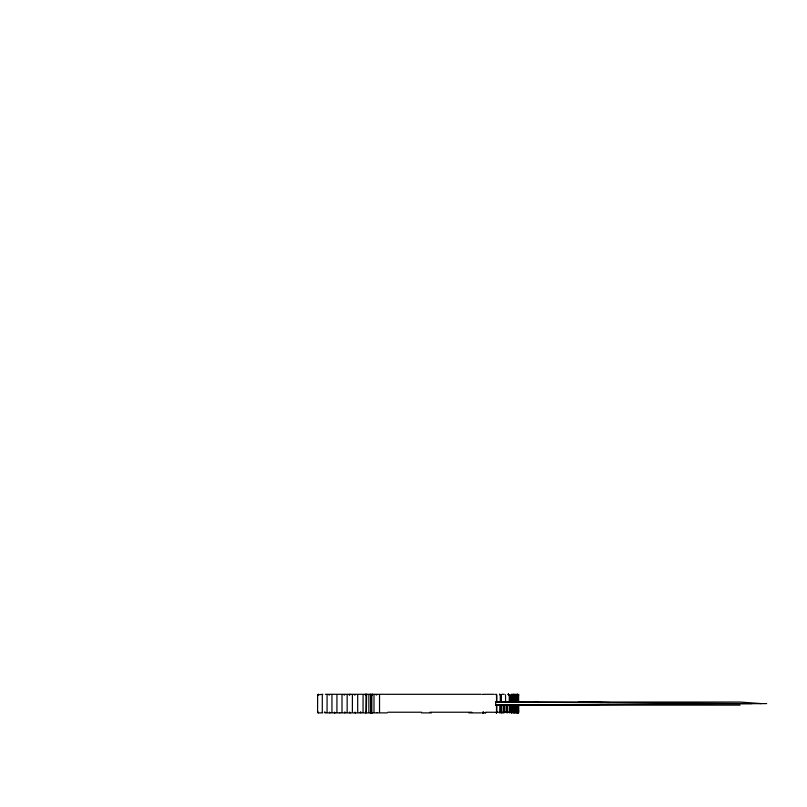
<?xml version="1.0" encoding="UTF-8"?>
<svg xmlns="http://www.w3.org/2000/svg" width="807" height="807" viewBox="0 0 807 807"><rect width="100%" height="100%" fill="white"/><g stroke="black" fill="none" stroke-linecap="round" stroke-linejoin="round"><path stroke-width="1.21" d="M482.415 694.444L482.939 694.333M518.608 705.136L518.104 712.874L518.114 712.228M376.143 694.948L376.718 694.948M371.2 694.948L371.2 712.228M370.998 695.069L371.21 694.302M365.521 695.069L365.652 694.383M354.444 694.948L354.989 695.069M349.179 694.948L349.976 694.313M349.713 695.069L350.056 694.313M343.994 694.948L344.589 695.069M328.953 694.948L329.448 695.069M496.527 712.228L496.497 705.136M496.981 712.107L496.497 712.884M379.532 694.837L379.532 712.228M374.004 694.837L373.994 712.107M507.401 712.107L507.048 712.884M370.806 694.313L370.847 712.884M368.86 694.837L368.849 712.107M512.183 712.107L512.183 705.136L512.243 712.228L511.557 712.884M366.015 694.313L366.045 712.884M517.226 712.107L516.631 712.107M363.079 694.837L363.059 712.107M517.226 705.136L517.085 712.228L516.349 712.884M517.882 712.228L517.923 705.136M322.83 712.884L318.24 712.874L317.585 712.107L317.625 694.837L322.83 694.302M357.703 694.837L357.693 712.107M352.397 694.837L352.377 712.107M347.161 694.837L347.151 712.107M342.007 694.837L341.997 712.228M336.943 694.837L336.923 712.228M331.959 694.837L331.949 712.228M496.527 702.04L496.527 695.069L495.861 694.313L496.749 694.948L496.759 702.04M327.077 694.837L327.067 712.228M322.296 694.837L322.286 712.228M496.507 712.793L496.749 712.228M501.379 712.884L500.854 712.884L501.409 705.136M504.819 712.228L504.042 712.874L504.546 705.136M509.863 712.793C509.399 713.095 510.76 706.508 509.984 705.136M513.484 712.884L514.19 712.228L514.2 705.136M515.966 712.228C514.432 714.931 517.398 705.59 515.814 705.136M517.267 712.884L518.023 712.228L518.023 705.136M518.598 712.228L517.368 712.884M512.616 712.228L511.961 712.732M318.008 712.783L318.029 712.763A1.059 0.868 -90 0 0 318.362 712.843L318.362 712.107L317.595 712.107M511.85 712.218L512.334 712.561M501.177 712.732L501.823 712.561L501.298 712.561M372.723 694.302L372.188 695.069L372.4 694.302M370.524 694.302L370.312 695.069L371.835 695.069L371.835 712.107M366.943 694.302C367.074 695.2 364.522 695.604 365.389 694.313M366.61 694.302L366.368 712.107M514.906 712.793C516.006 711.774 513.605 713.539 515.048 712.843M496.648 712.843L496.194 712.843M518.023 712.874L518.417 712.349L518.144 712.843M511.295 712.874L512.092 712.793M513.434 712.843L513.998 712.793M516.409 712.843L517.025 712.874M499.483 712.884L499.755 712.884M502.943 712.884L503.477 712.349L502.781 712.874M534.375 705.136L536.756 704.904M518.094 712.884L518.871 712.107L518.548 705.136M517.953 694.313L518.548 702.04M588.575 705.136L598.633 704.925M578.367 705.136L589.705 704.925M515.249 694.302C513.948 693.193 517.206 700.012 515.391 702.04M512.808 694.302L513.434 694.333M508.178 694.313L509.136 695.069M499.483 694.302L500.279 694.948L500.29 702.04M761.152 703.593L740.069 702.04L495.659 702.04L495.659 705.136L766.65 703.593M325.392 694.302L387.269 694.302M387.945 694.302L481.295 694.302M483.686 694.302L494.338 694.302M501.762 694.302L504.304 694.302M508.783 694.383L508.077 694.302L508.602 694.313M511.345 694.313L512.213 694.837M517.711 694.837C515.552 693.808 520.777 695.19 518.265 694.716M496.618 694.524L496.083 694.302M499.563 694.313L500.128 694.524M508.955 694.524L508.299 694.302M513.363 694.524L513.575 695.069M514.473 694.302L515.098 694.524M516.48 694.524C516.117 692.951 517.822 700.668 516.702 702.04M499.795 694.444L500.229 694.716L499.513 694.444M508.4 694.313L509.066 694.716M514.906 694.444L514.644 694.383M516.268 694.313L516.591 694.837L516.077 694.333M509.106 694.837L508.45 694.444M513.534 694.837L512.869 694.383M317.595 695.069L318.362 695.069L318.362 694.313M500.441 695.069L501.288 695.069L501.288 702.04M514.15 695.069L513.444 695.069M515.199 694.948L515.976 695.069L515.976 702.04M516.621 694.948L517.075 702.04M495.659 705.136L740.069 705.136M334.693 712.874L334.38 712.107L334.774 712.874M349.794 712.228L350.056 712.874M355.262 712.843L354.989 712.107L355.302 712.874M366.378 712.228L365.521 712.107L365.753 712.884M370.998 712.107L372.37 712.874M387.935 712.228L421.577 712.228M429.98 712.228L471.843 712.228M482.909 712.228L483.655 712.228M510.216 712.107L509.267 712.107L509.267 705.136M514.382 712.107L513.676 712.107L513.676 705.136M515.976 712.107L515.199 712.107L515.199 705.136M345.124 712.107L344.518 712.107L344.871 712.874M366.388 712.349L366.085 712.228M483.655 712.349L482.415 712.874M324.686 712.107C325.292 713.549 324.142 712.147 325.181 712.107M329.518 712.107L329.861 712.874M339.545 712.561L339.777 712.874M360.406 712.228C360.87 713.731 359.751 711.562 360.961 712.107M376.738 712.46L376.829 712.561M482.909 712.349L483.665 712.561M507.28 712.561L507.149 712.732M509.853 712.561L509.701 712.732M349.713 712.228L349.915 712.732M482.909 712.46L483.665 712.732M325.392 712.884L387.269 712.884M421.547 712.884L431.493 712.884M468.877 712.884L481.295 712.884M482.415 712.884L485.703 712.884M495.659 702.04L751.942 703.593M578.367 702.04L602.304 702.494M588.575 702.04L609.951 702.504M517.448 694.302L517.892 694.313M513.484 694.302L512.949 694.333M534.375 702.04L539.137 702.514M371.21 712.884L370.998 712.228M370.443 712.884L370.443 712.117L371.785 712.884M518.114 695.069L518.296 694.615M517.489 694.524L517.025 694.302L517.569 694.615M318.008 694.393L318.029 694.413A1.059 0.868 -90 0 1 318.362 694.333M485.683 712.843L485.632 712.228L508.834 712.349L503.982 712.228M505.545 694.837L505.575 702.04M517.741 694.948L517.923 702.04M483.08 712.843L483.07 712.228M508.955 695.069L509.903 695.069L509.984 702.04M370.685 712.258L370.685 712.884M518.608 695.069L518.608 702.04M518.023 695.069L518.023 702.04M516.934 705.136L517.075 712.107M516.894 695.069L516.894 702.04M516.894 705.136L516.773 712.107L516.631 705.136M515.814 695.069L515.784 702.04M515.391 705.136L515.31 712.107M515.199 695.069L515.199 702.04M514.2 695.069L514.2 702.04M513.928 695.069L513.928 702.04M513.928 705.136L513.928 712.107M513.676 695.069L513.676 702.04M512.465 702.04L512.465 695.069C508.672 692.245 514.291 698.771 511.517 702.04M512.465 705.136L512.455 712.228L511.356 712.107L511.356 705.136M511.931 695.069L511.931 702.04M511.931 705.136L511.931 712.107M511.86 695.069L511.86 702.04M511.86 705.136L511.86 712.107M511.628 695.069L511.628 702.04M511.628 705.136L511.628 712.107M511.517 705.136L511.517 712.107M511.356 695.069L511.356 702.04M509.61 695.069L509.61 702.04M509.61 705.136L509.61 712.107M509.267 695.069L509.267 702.04M507.31 705.136L507.31 712.107M506.907 705.136L506.907 712.107M506.463 705.136L506.463 712.107M506.251 705.136L506.251 712.107M504.082 705.136L503.992 712.107M503.649 705.136L503.649 712.107M503.507 705.136L503.507 712.107M503.265 705.136L503.265 712.107M500.814 695.069L500.814 702.04M500.905 705.136L500.814 712.107M500.441 705.136L500.29 712.107M500.017 705.136L500.017 712.107M496.759 705.136L496.759 712.107M370.302 712.036L370.302 712.884M515.602 702.04L515.602 695.069L515.552 702.04M515.602 712.107L515.602 705.136L515.552 712.107M512.243 702.04L512.243 695.069L512.183 702.04"/></g></svg>
